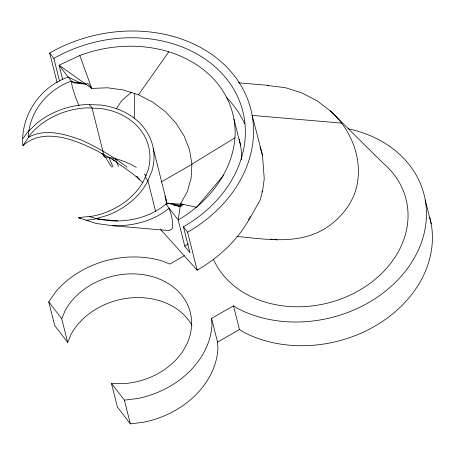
<?xml version="1.0" encoding="UTF-8"?>
<svg xmlns="http://www.w3.org/2000/svg" width="455" height="455" viewBox="0 0 455 455"><rect width="100%" height="100%" fill="white"/><g stroke="black" fill="none" stroke-linecap="round" stroke-linejoin="round"><path stroke-width="0.68" d="M134.242 118.835L134.76 93.372M198.141 269.161L197.134 270.156L187.602 232.204A136.324 109.871 -14.1 0 0 234.581 76.048A136.324 109.871 -14.1 0 0 49.68 53.019L53.861 58.445A128.065 103.211 -14.1 0 1 227.557 80.08A128.065 103.211 -14.1 0 1 183.422 226.772L189.974 252.866L184.753 246.075L178.195 219.987L180.572 203.806L187.306 191.618L191.128 178.229L191.885 164.153L189.547 149.928L184.212 136.102L176.074 123.203L165.455 111.737L152.761 102.136L138.479 94.771L123.157 89.919L107.38 87.781L91.762 88.424L87.787 83.424L85.881 84.255L73.949 82.77L71.321 81.138C47.786 89.373 28.938 111.924 28.392 137.308C44.908 128.122 65.105 134.054 81.695 140.197C97.33 147.323 112.209 156.059 126.001 166.314L127.03 167.201M160.473 229.337L197.134 270.156A136.324 109.871 -14.1 0 0 249.926 218.076L260.067 200.228L262.609 191.009L264.241 178.73L262.489 155.121L252.144 115.399M250.102 216.716L249.926 218.076L248.419 219.56M62.705 79.653L59.082 65.236L79.761 55.504A117.737 94.885 -14.1 0 1 234.985 137.797C232.118 172.991 207.901 202.668 178.195 219.987L165.956 204.085C145.003 221.437 114.774 225.066 89.373 216.529L90.693 216.785M81.508 83.47L68.187 77.066C40.495 86.66 20.93 114.95 22.75 144.377L22.966 145.691L30.286 134.566A67.13 54.099 -14.1 0 1 86.99 107.886L99.867 108.409A67.13 54.099 -14.1 0 1 147.886 170.801L143.462 181.255A67.13 54.099 -14.1 0 1 93.03 216.085L78.317 217.604L95.959 223.45L112.766 225.731L169.425 230.622L172.138 228.734L172.86 223.797L171.563 216.006L169.089 208.157C153.506 221.187 132.769 226.226 112.766 225.731M191.993 325.41A67.13 54.099 -14.1 0 0 132.212 297.78A67.13 54.099 -14.1 0 0 71.213 334.067L67.67 342.439L61.709 318.716L65.258 310.344A67.13 54.099 -14.1 0 1 145.748 275.087A67.13 54.099 -14.1 0 1 190.526 333.265A67.13 54.099 -14.1 0 1 121.73 383.713L111.418 383.292L117.379 407.015L130.346 423.867L143.626 422.24A87.787 70.747 -14.1 0 0 217.917 348.951L217.536 342.103L211.575 318.381L233.5 305.794L236.964 308.103A119.801 96.551 -14.1 0 0 412.27 261.392A119.801 96.551 -14.1 0 0 348.223 128.765M116.241 108.938L121.616 100.754L131.541 92.16M23.063 138.542L27.01 132.826L36.326 123.635A71.259 57.432 -14.1 0 1 87.206 104.508L100.874 105.059A71.259 57.432 -14.1 0 1 151.851 171.29L147.147 182.392A71.259 57.432 -14.1 0 1 107.039 215.499L93.616 219.361L85.995 220.294L88.06 220.698M67.67 342.439L54.702 325.587L48.742 301.87L55.612 291.922A87.787 70.747 -14.1 0 1 162.617 261.125L169.783 264.082L184.4 255.693M138.479 94.771L168.805 51.825M22.966 145.691L24.212 144.502C45.284 127.497 75.82 140.123 96.869 150.776L114.597 160.564M223.792 175.01L196.588 207.287L180.572 203.806M261.676 192.055L262.609 191.009M180.146 206.712L181.539 205.688L168.577 203.266L180.146 206.712L183.365 204.397L168.577 203.266L165.956 204.085M191.885 164.153L234.985 137.797M161.189 181.96L191.964 164.295M217.536 342.103L239.461 329.511L242.924 331.82A119.801 96.551 -14.1 0 0 377.764 324.432A119.801 96.551 -14.1 0 0 429.827 217.575M111.418 383.292L124.386 400.144L137.666 398.523A87.787 70.747 -14.1 0 0 211.962 325.234L211.575 318.381M267.119 85.443L285.308 87.667L301.631 92.831L316.845 100.674L330.37 110.901L382.342 162.486A101.209 81.57 -14.1 0 1 359.103 290.444A101.209 81.57 -14.1 0 1 213.497 259.424M236.924 236.452C266.01 239.205 297.348 244.813 324.017 229.172C337.001 221.335 347.506 209.914 353.643 195.997C365.757 166.206 353.632 131.654 330.37 110.901M238.227 82.77L268.507 85.386M252.053 115.382L341.677 123.123M28.75 130.551L29.808 130.642M96.727 218.855L117.726 220.908M79.636 218.286L80.615 218.372M73.221 82.042L85.108 83.703M101.846 153.312L104.349 156.981C115.627 157.783 126.609 161.559 136.267 167.412M270.827 239.068L272.932 239.353M274.331 239.546L277.129 239.927M96.085 218.656L98.314 218.997M173.952 205.296L180.231 206.354M85.148 83.731L80 82.736L73.949 82.77L71.321 81.138L59.082 65.236L91.762 88.424L79.761 55.504M78.317 217.604L80.148 218.178M112.732 159.631C122.958 166.934 133.753 173.685 142.722 182.574M144.229 174.14L146.419 175.954M136.875 176.563L139.219 179.156L136.881 176.506M89.379 104.599L92.069 108.091L104.349 156.981M145.208 177.126L147.898 180.624L155.673 211.569M183.422 226.772L187.602 232.204M48.742 301.87L61.709 318.716M103.74 154.535L111.566 166.985M115.308 158.795L118.533 166.467M108.972 157.504L113.016 167.11M79.09 105.89L75.365 96.761L72.305 87.047L71.321 81.138M164.955 196.099L167.008 204.113M259.998 147.016L262.489 155.121M425.232 200.018L431.186 223.735M233.938 119.108L240.496 145.202M233.5 305.794L239.461 329.511M153.295 148.557L167.207 203.959M53.861 58.445L59.548 81.104M49.68 53.019L57.171 82.838M124.386 400.144L130.346 423.867M23.552 144.309L23.677 144.809M166.433 202.077L166.229 200.058L166.28 204.011M239.159 139.145A117.737 94.885 -14.1 0 1 241.696 159.705M188.387 243.914A117.737 94.885 -14.1 0 1 184.753 246.075M226.237 97.211A128.065 103.211 -14.1 0 1 244.654 123.794"/></g></svg>
